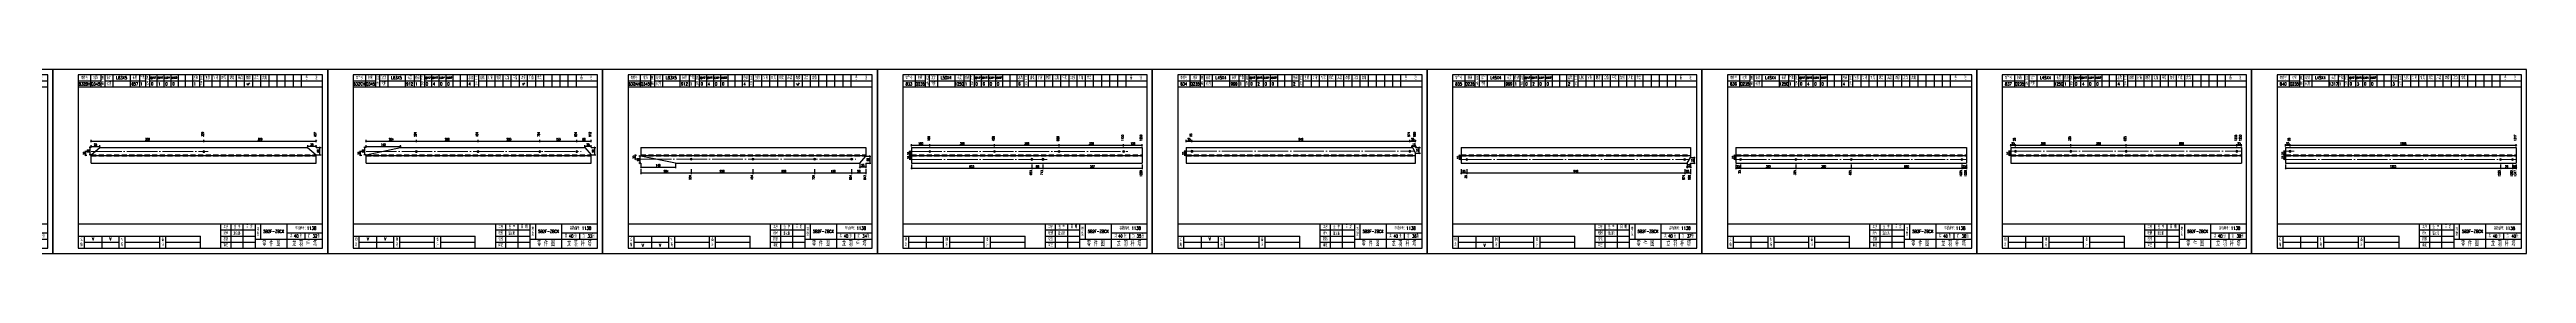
# Model space of a CAD drawing. Header units: millimetres. Extents: x 0 to 30240, y -10896 to -1348.
# Drawn here: x 8367 to 10800, y -6040 to -5860 of the extents above; entities that cross this region are included whole.
import ezdxf
from ezdxf.enums import TextEntityAlignment as Align

# ---------------------------------------------------------------- set-up
doc = ezdxf.new("R2010")
doc.units = ezdxf.units.MM
doc.header["$LTSCALE"] = 20
doc.header["$PDMODE"] = 1
doc.linetypes.add('DASHDOT2X', pattern=[1.75, 1.5, -0.125, 0, -0.125])
doc.linetypes.add('HIDDEN', pattern=[0.375, 0.25, -0.125])
for name, color, linetype, lineweight in [('1', 7, 'Continuous', 25), ('11', 3, 'Continuous', 13), ('2', 1, 'HIDDEN', 13), ('5', 1, 'Continuous', 13), ('7', 2, 'DASHDOT2X', 13)]:
    doc.layers.add(name, color=color, linetype=linetype, lineweight=lineweight)
doc.styles.get("Standard").update_dxf_attribs({"font": 'simplex', "width": 0.7, "bigfont": 'gbhzfs.shx'})
doc.styles.add('SYMBOL_TXT', font='txt.shx', dxfattribs={"width": 0.6})
doc.styles.add('TITLE_TXT', font='simplex.shx', dxfattribs={"width": 0.75, "height": 2.5, "bigfont": 'gbhzfs.shx'})
doc.dimstyles.get("Standard").update_dxf_attribs({"dimtxt": 2.1, "dimasz": 1, "dimexe": 1.05, "dimexo": 0, "dimgap": 0.63, "dimtad": 1, "dimzin": 0, "dimdsep": 46, "dimtxsty": 'standard', "dimblk": 'OBLIQUE', "dimblk1": 'OBLIQUE', "dimblk2": 'OBLIQUE', "dimcen": 0.09, "dimadec": 0, "dimazin": 0, "dimtfac": 1, "dimtdec": 1, "dimtix": 1, "dimtmove": 0, "dimatfit": 3, "dimfxl": 0, "dimtolj": 1, "dimtzin": 0, "dimarcsym": 0})
pattern_1 = [(0, (-3, 0), (0, 0.0125), [])]

# ---------------------------------------------------------------- blocks, each defined once
blk = doc.blocks.new('M12_HOLE')
h = blk.add_hatch()
h.set_pattern_fill('LINE', scale=0.1, style=0)
h.set_pattern_definition(pattern_1)
h.paths.add_polyline_path([(-5, 0, 1), (-1, 0, 1)])
at = {"color": 7}
blk.add_circle((-3, 0), 2, dxfattribs=at)
at = {"color": 7, "attachment_point": 1, "style": 'SYMBOL_TXT'}
for s, insert, char_height, width in [('13\\f??|b0|i0|c0|p54;.', (-0.1, 2.1), 3.5, 5.707), ('5', (3.7, 2.3), 1.8, 2.931)]:
    blk.add_mtext(s, dxfattribs=dict(at, insert=insert, char_height=char_height, width=width))
blk = doc.blocks.new('M16_HOLE')
h = blk.add_hatch()
h.set_pattern_fill('LINE', scale=0.1, style=0)
h.set_pattern_definition(pattern_1)
h.paths.add_polyline_path([(-1.6, 1.4, 0.668179), (-5, 0, 0.198912), (-4.4, -1.4)])
at = {"color": 7}
blk.add_circle((-3, 0), 2, dxfattribs=at)
at = {"color": 7, "attachment_point": 1, "style": 'SYMBOL_TXT'}
for s, insert, char_height, width in [('17.', (-0.4, 2.1), 3.5, 6.316), ('5', (3.6, 2.3), 1.8, 1.822)]:
    blk.add_mtext(s, dxfattribs=dict(at, insert=insert, char_height=char_height, width=width))
blk = doc.blocks.new('M20_HOLE')
at = {"color": 7}
blk.add_circle((-3, 0), 2, dxfattribs=at)
at = {"color": 7, "attachment_point": 1, "style": 'SYMBOL_TXT'}
for s, insert, char_height, width in [('21.', (-0.7, 2), 3.5, 6.074), ('5', (3.3, 2), 1.8, 1.458)]:
    blk.add_mtext(s, dxfattribs=dict(at, insert=insert, char_height=char_height, width=width))
blk = doc.blocks.new('M24_HOLE')
at = {"color": 7}
for radius in [2, 1.5]:
    blk.add_circle((-3, 0), radius, dxfattribs=at)
at = {"color": 7, "attachment_point": 1, "style": 'SYMBOL_TXT'}
for s, insert, char_height, width in [('25.', (-0.7, 2.1), 3.5, 2.429), ('5', (3.9, 2.3), 1.8, 1.944)]:
    blk.add_mtext(s, dxfattribs=dict(at, insert=insert, char_height=char_height, width=width))
blk = doc.blocks.new('JgCard')
for p, q in [((270, 180), (0, 180)), ((0, 180), (0, 0)), ((265, 175), (25, 175)), ((25, 175), (25, 5)), ((37, 175), (37, 163)), ((47, 175), (47, 163)), ((51, 175), (51, 163)), ((59, 175), (59, 163)), ((76, 175), (76, 163)), ((85, 175), (85, 163)), ((91, 175), (91, 163)), ((95, 175), (95, 163)), ((102, 175), (102, 163)), ((109, 175), (109, 163)), ((116, 175), (116, 163)), ((123, 175), (123, 163)), ((130, 175), (130, 163)), ((137, 175), (137, 163)), ((144, 175), (144, 163)), ((148, 175), (148, 163)), ((156, 175), (156, 163)), ((164, 175), (164, 163)), ((172, 175), (172, 163)), ((180, 175), (180, 163)), ((188, 175), (188, 163)), ((196, 175), (196, 163)), ((204, 175), (204, 163)), ((212, 175), (212, 163)), ((220, 175), (220, 163)), ((228, 175), (228, 163)), ((236, 175), (236, 163)), ((244, 175), (244, 163)), ((265, 5), (265, 175)), ((270, 0), (270, 180)), ((25, 169), (47, 169)), ((25, 163), (265, 163)), ((51, 169), (91, 169)), ((95, 169), (144, 169)), ((148, 169), (265, 169)), ((25, 29), (265, 29)), ((165, 5), (165, 29)), ((175, 5), (175, 29)), ((187, 5), (187, 29)), ((199, 5), (199, 29)), ((204, 29), (204, 14)), ((230, 5), (230, 29)), ((0, 0), (270, 0)), ((25, 17), (145, 17)), ((25, 5), (265, 5)), ((31, 5), (31, 17)), ((31, 11), (65, 11)), ((48, 17), (48, 5)), ((65, 5), (65, 17)), ((71, 5), (71, 17)), ((71, 11), (105, 11)), ((105, 5), (105, 17)), ((111, 5), (111, 17)), ((111, 11), (145, 11)), ((145, 5), (145, 17)), ((165, 23), (199, 23)), ((165, 17), (199, 17)), ((165, 11), (199, 11)), ((199, 14), (265, 14)), ((230, 20), (265, 20)), ((247.5, 20), (247.5, 14))]:
    blk.add_line(p, q)
blk.add_lwpolyline([(96, 172, -1), (98, 172, -1)], format="xyb", close=True)
blk.add_point((145, 96))
at = {"xscale": 0.5, "yscale": 0.5, "zscale": 0.5}
for name, p in [('M12_HOLE', (98.5, 172)), ('M16_HOLE', (105.5, 172)), ('M20_HOLE', (112.5, 172)), ('M24_HOLE', (119.5, 172))]:
    blk.add_blockref(name, p, dxfattribs=at)
at = {"style": 'TITLE_TXT', "width": 0.75}
for s, height, p in [('存档编号：1138', 3.08, (238, 23.1)), ('潘义鹏', 3, (177.4, 17.9)), ('龙 羽 杆 塔', 5, (235.2, 7))]:
    blk.add_text(s, height=height, dxfattribs=at).set_placement(p)
at = {"attachment_point": 5, "style": 'TITLE_TXT'}
for s, insert, char_height, width in [('零件号', (31, 172), 3, 15), ('材质', (42, 172), 3, 8), ('规格', (49, 169), 3, 4), ('设计', (55, 172), 3, 8), ('长度', (80.5, 172), 3, 8), ('件数', (88, 172), 3, 6), ('孔数', (93, 169), 3, 4), ('总数', (140.5, 172), 3, 7), ('工\\P艺', (146, 169), 3, 4), ('刨根', (152, 172), 3, 8), ('铲背', (160, 172), 3, 8), ('制弯', (168, 172), 3, 8), ('切角', (176, 172), 3, 8), ('压扁', (184, 172), 3, 8), ('焊接', (192, 172), 3, 8), ('开角', (200, 172), 3, 8), ('合角', (208, 172), 3, 8), ('备    注', (254, 172), 3, 22), ('代用', (55, 166), 3, 8), ('工序', (170, 26), 3, 10), ('签 字', (181, 26), 3, 12), ('日 期', (193, 26), 3, 12), ('塔\\P型', (201.5, 21.5), 3, 5), ('切\\P角', (28, 11), 3, 6), ('制\\P弯', (68, 11), 3, 6), ('备\\P注', (108, 11), 3, 6), ('绘制', (170, 20), 3, 10), ('校核', (170, 14), 3, 10), ('审定', (170, 8), 3, 10), ('零 件 图', (214.5, 9.5), 5, 31), ('共    张', (238.8, 17), 3, 17.5), ('第    张', (256.2, 17), 3, 17.5)]:
    blk.add_mtext(s, dxfattribs=dict(at, insert=insert, char_height=char_height, width=width))
blk = doc.blocks.new('M16')
for p, q in [((-0.7, -0.7), (0.7, 0.7)), ((-0.4, 0), (0.4, 0)), ((0, 0.4), (0, -0.4))]:
    blk.add_line(p, q)
blk.add_circle((0, 0), 1)
for radius in [0.8, 0.6, 0.4, 0.2]:
    blk.add_arc((0, 0), radius, 225, 45)
blk = doc.blocks.new('_Oblique')
at = {"color": 0, "linetype": 'ByBlock', "lineweight": -2}
blk.add_line((-0.5, -0.5), (0.5, 0.5), dxfattribs=at)
blk = doc.blocks.new('*D3667')
at = {"layer": '11', "color": 0, "lineweight": -2}
for p, q in [((8620.3, -5936.1), (8620.3, -5934)), ((8628.7, -5935.1), (8620.3, -5935.1)), ((8628.7, -5936.1), (8628.7, -5934))]:
    blk.add_line(p, q, dxfattribs=at)
at = {"layer": 'Defpoints', "color": 0}
for p in [(8620.3, -5935.1), (8620.3, -5936.1), (8628.7, -5936.1)]:
    blk.add_point(p, dxfattribs=at)
at = {"layer": '11', "color": 0, "lineweight": -2, "rotation": 180}
blk.add_blockref('_Oblique', (8620.3, -5935.1), dxfattribs=at)
at = {"layer": '11', "color": 0, "lineweight": -2}
blk.add_blockref('_Oblique', (8628.7, -5935.1), dxfattribs=at)
at = {"layer": '11', "color": 0, "insert": (8624.5, -5933.4), "char_height": 2.1, "attachment_point": 5}
blk.add_mtext('\\A1;25', dxfattribs=at)
blk = doc.blocks.new('*D3677')
at = {"layer": '11', "color": 0, "lineweight": -2}
for p, q in [((8892.6, -5936.1), (8892.6, -5934)), ((8898.7, -5935.1), (8892.6, -5935.1)), ((8898.7, -5936.1), (8898.7, -5934))]:
    blk.add_line(p, q, dxfattribs=at)
at = {"layer": 'Defpoints', "color": 0}
for p in [(8892.6, -5935.1), (8892.6, -5936.1), (8898.7, -5936.1)]:
    blk.add_point(p, dxfattribs=at)
at = {"layer": '11', "color": 0, "lineweight": -2, "rotation": 180}
blk.add_blockref('_Oblique', (8892.6, -5935.1), dxfattribs=at)
at = {"layer": '11', "color": 0, "lineweight": -2}
blk.add_blockref('_Oblique', (8898.7, -5935.1), dxfattribs=at)
at = {"layer": '11', "color": 0, "insert": (8895.7, -5933.4), "char_height": 2.1, "attachment_point": 5}
blk.add_mtext('\\A1;25', dxfattribs=at)
blk = doc.blocks.new('*D3684')
at = {"layer": '11', "color": 0, "lineweight": -2}
for p, q in [((8947.6, -5944.5), (8945.5, -5944.5)), ((8947.6, -5951.6), (8945.5, -5951.6)), ((8946.5, -5944.5), (8946.5, -5951.6))]:
    blk.add_line(p, q, dxfattribs=at)
at = {"layer": 'Defpoints', "color": 0}
for p in [(8946.5, -5951.6), (8947.6, -5944.5), (8947.6, -5951.6)]:
    blk.add_point(p, dxfattribs=at)
at = {"layer": '11', "color": 0, "lineweight": -2}
for p, rotation in [((8946.5, -5944.5), 90), ((8946.5, -5951.6), 270)]:
    blk.add_blockref('_Oblique', p, dxfattribs=dict(at, rotation=rotation))
at = {"layer": '11', "color": 0, "insert": (8944.9, -5948.1), "char_height": 2.1, "attachment_point": 5, "rotation": 90}
blk.add_mtext('\\A1;58', dxfattribs=at)
blk = doc.blocks.new('*D3686')
at = {"layer": '11', "color": 0, "lineweight": -2}
for p, q in [((9168.7, -5944.5), (9173.4, -5944.5)), ((9168.7, -5951.6), (9173.4, -5951.6)), ((9172.4, -5944.5), (9172.4, -5951.6))]:
    blk.add_line(p, q, dxfattribs=at)
at = {"layer": 'Defpoints', "color": 0}
for p in [(9168.7, -5944.5), (9168.7, -5951.6), (9172.4, -5951.6)]:
    blk.add_point(p, dxfattribs=at)
at = {"layer": '11', "color": 0, "lineweight": -2}
for p, rotation in [((9172.4, -5944.5), 90), ((9172.4, -5951.6), 270)]:
    blk.add_blockref('_Oblique', p, dxfattribs=dict(at, rotation=rotation))
at = {"layer": '11', "color": 0, "insert": (9170.7, -5948.1), "char_height": 2.1, "attachment_point": 5, "rotation": 90}
blk.add_mtext('\\A1;58', dxfattribs=at)
blk = doc.blocks.new('*D3687')
at = {"layer": '11', "color": 0, "lineweight": -2}
for p, q in [((9162.6, -5951.6), (9162.6, -5956.4)), ((9168.7, -5955.3), (9162.6, -5955.3)), ((9168.7, -5951.6), (9168.7, -5956.4))]:
    blk.add_line(p, q, dxfattribs=at)
at = {"layer": 'Defpoints', "color": 0}
for p in [(9162.6, -5951.6), (9162.6, -5955.3), (9168.7, -5951.6)]:
    blk.add_point(p, dxfattribs=at)
at = {"layer": '11', "color": 0, "lineweight": -2, "rotation": 180}
blk.add_blockref('_Oblique', (9162.6, -5955.3), dxfattribs=at)
at = {"layer": '11', "color": 0, "lineweight": -2}
blk.add_blockref('_Oblique', (9168.7, -5955.3), dxfattribs=at)
at = {"layer": '11', "color": 0, "insert": (9165.7, -5953.6), "char_height": 2.1, "attachment_point": 5}
blk.add_mtext('\\A1;25', dxfattribs=at)
blk = doc.blocks.new('*D3703')
at = {"layer": '11', "color": 0, "lineweight": -2}
for p, q in [((9705.5, -5935.1), (9704.5, -5935.1)), ((9705.5, -5936.1), (9705.5, -5934)), ((9708.7, -5935.1), (9705.5, -5935.1)), ((9708.7, -5936.1), (9708.7, -5934)), ((9708.7, -5935.1), (9709.7, -5935.1))]:
    blk.add_line(p, q, dxfattribs=at)
at = {"layer": 'Defpoints', "color": 0}
for p in [(9705.5, -5935.1), (9705.5, -5936.1), (9708.7, -5936.1)]:
    blk.add_point(p, dxfattribs=at)
at = {"layer": '11', "color": 0, "lineweight": -2}
blk.add_blockref('_Oblique', (9705.5, -5935.1), dxfattribs=at)
at = {"layer": '11', "color": 0, "lineweight": -2, "rotation": 180}
blk.add_blockref('_Oblique', (9708.7, -5935.1), dxfattribs=at)
at = {"layer": '11', "color": 0, "insert": (9707.1, -5933.4), "char_height": 2.1, "attachment_point": 5}
blk.add_mtext('\\A1;12', dxfattribs=at)
blk = doc.blocks.new('*D3708')
at = {"layer": '11', "color": 0, "lineweight": -2}
for p, q in [((9978.7, -5945.9), (9983.4, -5945.9)), ((9978.7, -5951.6), (9983.4, -5951.6)), ((9982.4, -5945.9), (9982.4, -5951.6))]:
    blk.add_line(p, q, dxfattribs=at)
at = {"layer": 'Defpoints', "color": 0}
for p in [(9978.7, -5945.9), (9978.7, -5951.6), (9982.4, -5951.6)]:
    blk.add_point(p, dxfattribs=at)
at = {"layer": '11', "color": 0, "lineweight": -2}
for p, rotation in [((9982.4, -5945.9), 90), ((9982.4, -5951.6), 270)]:
    blk.add_blockref('_Oblique', p, dxfattribs=dict(at, rotation=rotation))
at = {"layer": '11', "color": 0, "insert": (9980.7, -5948.8), "char_height": 2.1, "attachment_point": 5, "rotation": 90}
blk.add_mtext('\\A1;33', dxfattribs=at)
blk = doc.blocks.new('*D3709')
at = {"layer": '11', "color": 0, "lineweight": -2}
for p, q in [((9975.5, -5955.3), (9974.5, -5955.3)), ((9975.5, -5951.6), (9975.5, -5956.4)), ((9978.7, -5955.3), (9975.5, -5955.3)), ((9978.7, -5951.6), (9978.7, -5956.4)), ((9978.7, -5955.3), (9979.7, -5955.3))]:
    blk.add_line(p, q, dxfattribs=at)
at = {"layer": 'Defpoints', "color": 0}
for p in [(9975.5, -5951.6), (9975.5, -5955.3), (9978.7, -5951.6)]:
    blk.add_point(p, dxfattribs=at)
at = {"layer": '11', "color": 0, "lineweight": -2}
blk.add_blockref('_Oblique', (9975.5, -5955.3), dxfattribs=at)
at = {"layer": '11', "color": 0, "lineweight": -2, "rotation": 180}
blk.add_blockref('_Oblique', (9978.7, -5955.3), dxfattribs=at)
at = {"layer": '11', "color": 0, "insert": (9977.1, -5953.6), "char_height": 2.1, "attachment_point": 5}
blk.add_mtext('\\A1;12', dxfattribs=at)

msp = doc.modelspace()

# ---------------------------------------------------------------- linework, layer by layer
for p, q in [((10800, -5859.874), (10530, -5859.874)), ((10530, -5859.874), (10530, -6039.874)), ((10800, -6039.874), (10800, -5859.874)), ((10795, -5864.874), (10555, -5864.874)), ((10555, -5864.874), (10555, -6034.874)), ((10555, -5870.874), (10577, -5870.874)), ((10555, -5876.874), (10795, -5876.874)), ((10567, -5864.874), (10567, -5876.874)), ((10577, -5864.874), (10577, -5876.874)), ((10581, -5864.874), (10581, -5876.874)), ((10581, -5870.874), (10621, -5870.874)), ((10589, -5864.874), (10589, -5876.874)), ((10606, -5864.874), (10606, -5876.874)), ((10615, -5864.874), (10615, -5876.874)), ((10621, -5864.874), (10621, -5876.874)), ((10625, -5864.874), (10625, -5876.874)), ((10625, -5870.874), (10674, -5870.874)), ((10632, -5864.874), (10632, -5876.874)), ((10639, -5864.874), (10639, -5876.874)), ((10646, -5864.874), (10646, -5876.874)), ((10653, -5864.874), (10653, -5876.874)), ((10660, -5864.874), (10660, -5876.874)), ((10667, -5864.874), (10667, -5876.874)), ((10674, -5864.874), (10674, -5876.874)), ((10678, -5864.874), (10678, -5876.874)), ((10678, -5870.874), (10795, -5870.874)), ((10686, -5864.874), (10686, -5876.874)), ((10694, -5864.874), (10694, -5876.874)), ((10702, -5864.874), (10702, -5876.874)), ((10710, -5864.874), (10710, -5876.874)), ((10718, -5864.874), (10718, -5876.874)), ((10726, -5864.874), (10726, -5876.874)), ((10734, -5864.874), (10734, -5876.874)), ((10742, -5864.874), (10742, -5876.874)), ((10750, -5864.874), (10750, -5876.874)), ((10758, -5864.874), (10758, -5876.874)), ((10766, -5864.874), (10766, -5876.874)), ((10774, -5864.874), (10774, -5876.874)), ((10795, -6034.874), (10795, -5864.874)), ((10555, -6010.874), (10795, -6010.874)), ((10555, -6022.874), (10675, -6022.874)), ((10561, -6034.874), (10561, -6022.874)), ((10561, -6028.874), (10595, -6028.874)), ((10578, -6022.874), (10578, -6034.874)), ((10595, -6034.874), (10595, -6022.874)), ((10601, -6034.874), (10601, -6022.874)), ((10601, -6028.874), (10635, -6028.874)), ((10635, -6034.874), (10635, -6022.874)), ((10641, -6034.874), (10641, -6022.874)), ((10641, -6028.874), (10675, -6028.874)), ((10675, -6034.874), (10675, -6022.874)), ((10695, -6034.874), (10695, -6010.874)), ((10695, -6016.874), (10729, -6016.874)), ((10695, -6022.874), (10729, -6022.874)), ((10695, -6028.874), (10729, -6028.874)), ((10705, -6034.874), (10705, -6010.874)), ((10717, -6034.874), (10717, -6010.874)), ((10729, -6034.874), (10729, -6010.874)), ((10729, -6025.874), (10795, -6025.874)), ((10734, -6010.874), (10734, -6025.874)), ((10760, -6034.874), (10760, -6010.874)), ((10760, -6019.874), (10795, -6019.874)), ((10777.5, -6019.874), (10777.5, -6025.874)), ((10530, -6039.874), (10800, -6039.874)), ((10555, -6034.874), (10795, -6034.874))]:
    msp.add_line(p, q)
msp.add_lwpolyline([(10626.033, -5867.889, -1), (10628.033, -5867.889, -1)], format="xyb", close=True)
msp.add_point((10675, -5943.874))
at = {"layer": '1'}
for p, q in [((8560.36, -5873.414), (8561.623, -5875.027)), ((8561.623, -5875.027), (8563.443, -5872.739)), ((8831.236, -5873.207), (8831.879, -5875.054)), ((8831.879, -5875.054), (8833.647, -5872.725)), ((9100.335, -5873.392), (9101.718, -5875.399)), ((9101.718, -5875.399), (9103.592, -5872.858)), ((8407.6, -5943.258), (8416.013, -5936.104)), ((8416.013, -5936.104), (8620.287, -5936.104)), ((8620.287, -5936.104), (8628.7, -5943.258)), ((8677.6, -5943.258), (8711.541, -5936.104)), ((8711.541, -5936.104), (8892.639, -5936.104)), ((8892.639, -5936.104), (8898.7, -5943.258)), ((8947.6, -5936.104), (8947.6, -5943.874)), ((8947.6, -5936.104), (9168.7, -5936.104)), ((9168.7, -5936.104), (9168.7, -5943.874)), ((9213.4, -5936.104), (9440, -5936.104)), ((9213.4, -5936.104), (9213.4, -5951.644)), ((9440, -5936.104), (9440, -5951.644)), ((9483.4, -5936.104), (9483.4, -5951.644)), ((9483.4, -5936.104), (9705.542, -5936.104)), ((9705.542, -5936.104), (9708.7, -5941.802)), ((9753.4, -5936.104), (9753.4, -5951.644)), ((9753.4, -5936.104), (9978.7, -5936.104)), ((9978.7, -5936.104), (9978.7, -5943.874)), ((10023.4, -5936.104), (10023.4, -5951.644)), ((10023.4, -5936.104), (10250, -5936.104)), ((10250, -5936.104), (10250, -5951.644)), ((10293.4, -5936.104), (10293.4, -5951.644)), ((10293.4, -5936.104), (10520, -5936.104)), ((10520, -5936.104), (10520, -5951.644)), ((10563.4, -5936.104), (10563.4, -5951.644)), ((10563.4, -5936.104), (10790, -5936.104)), ((10790, -5936.104), (10790, -5951.644)), ((8407.6, -5943.874), (8407.6, -5943.258)), ((8407.6, -5951.644), (8407.6, -5943.874)), ((8407.6, -5943.874), (8628.7, -5943.874)), ((8407.6, -5951.644), (8628.7, -5951.644)), ((8628.7, -5943.874), (8628.7, -5943.258)), ((8628.7, -5951.644), (8628.7, -5943.874)), ((8677.6, -5943.874), (8677.6, -5943.258)), ((8677.6, -5951.644), (8677.6, -5943.874)), ((8677.6, -5943.874), (8898.7, -5943.874)), ((8677.6, -5951.644), (8898.7, -5951.644)), ((8898.7, -5943.874), (8898.7, -5943.258)), ((8898.7, -5951.644), (8898.7, -5943.874)), ((8947.6, -5944.491), (8947.6, -5943.874)), ((8947.6, -5943.874), (9168.7, -5943.874)), ((8981.541, -5951.644), (8947.6, -5944.491)), ((8981.541, -5951.644), (9162.639, -5951.644)), ((9162.639, -5951.644), (9168.7, -5944.491)), ((9168.7, -5943.874), (9168.7, -5944.491)), ((9213.4, -5943.874), (9440, -5943.874)), ((9213.4, -5951.644), (9440, -5951.644)), ((9483.4, -5943.874), (9708.7, -5943.874)), ((9483.4, -5951.644), (9708.7, -5951.644)), ((9708.7, -5943.874), (9708.7, -5941.802)), ((9708.7, -5951.644), (9708.7, -5943.874)), ((9753.4, -5943.874), (9978.7, -5943.874)), ((9753.4, -5951.644), (9975.542, -5951.644)), ((9975.542, -5951.644), (9978.7, -5945.946)), ((9978.7, -5943.874), (9978.7, -5945.946)), ((10023.4, -5943.874), (10250, -5943.874)), ((10023.4, -5951.644), (10250, -5951.644)), ((10293.4, -5943.874), (10520, -5943.874)), ((10293.4, -5951.644), (10520, -5951.644)), ((10563.4, -5943.874), (10790, -5943.874)), ((10563.4, -5951.644), (10790, -5951.644))]:
    msp.add_line(p, q, dxfattribs=at)
at = {"layer": '2'}
for p, q in [((8407.6, -5943.258), (8628.7, -5943.258)), ((8407.6, -5944.491), (8628.7, -5944.491)), ((8677.6, -5943.258), (8898.7, -5943.258)), ((8677.6, -5944.491), (8898.7, -5944.491)), ((8947.6, -5943.258), (9168.7, -5943.258)), ((8947.6, -5944.491), (9168.7, -5944.491)), ((9213.4, -5943.253), (9440, -5943.253)), ((9213.4, -5944.496), (9440, -5944.496)), ((9483.4, -5943.184), (9708.7, -5943.184)), ((9483.4, -5944.565), (9708.7, -5944.565)), ((9753.4, -5943.184), (9978.7, -5943.184)), ((9753.4, -5944.565), (9978.7, -5944.565)), ((10023.4, -5943.184), (10250, -5943.184)), ((10023.4, -5944.565), (10250, -5944.565)), ((10293.4, -5943.184), (10520, -5943.184)), ((10293.4, -5944.565), (10520, -5944.565)), ((10563.4, -5943.184), (10790, -5943.184)), ((10563.4, -5944.565), (10790, -5944.565))]:
    msp.add_line(p, q, dxfattribs=at)
at = {"layer": '7'}
for p, q in [((8407.6, -5940.174), (8522.509, -5940.174)), ((8677.6, -5940.174), (8888.839, -5940.174)), ((8947.6, -5947.574), (9158.839, -5947.574)), ((9213.4, -5939.989), (9426.072, -5939.989)), ((9213.4, -5947.759), (9346.853, -5947.759)), ((9483.4, -5939.903), (9707.278, -5939.903)), ((9753.4, -5947.846), (9977.278, -5947.846)), ((10023.4, -5947.846), (10249.62, -5947.846)), ((10293.4, -5939.903), (10519.62, -5939.903)), ((10563.4, -5939.903), (10571.913, -5939.903)), ((10563.4, -5947.846), (10790.519, -5947.846))]:
    msp.add_line(p, q, dxfattribs=at)

# ---------------------------------------------------------------- block references
at = {"xscale": 0.5, "yscale": 0.5, "zscale": 0.5}
for name, p in [('M12_HOLE', (10628.533, -5867.889)), ('M16_HOLE', (10635.5, -5867.874)), ('M20_HOLE', (10642.5, -5867.874)), ('M24_HOLE', (10649.5, -5867.874))]:
    msp.add_blockref(name, p, dxfattribs=at)
at = {"layer": '1'}
for p in [(8100, -6039.874), (8370, -6039.874), (8640, -6039.874), (8910, -6039.874), (9180, -6039.874), (9450, -6039.874), (9720, -6039.874), (9990, -6039.874), (10260, -6039.874)]:
    msp.add_blockref('JgCard', p, dxfattribs=at)
at = {"layer": '5'}
for p in [(8518.309, -5940.174), (8727.057, -5940.174), (8787.665, -5940.174), (8848.274, -5940.174), (8884.639, -5940.174), (8997.057, -5947.574), (9057.665, -5947.574), (9118.274, -5947.574), (9154.639, -5947.574), (9231.528, -5939.989), (9294.976, -5939.989), (9331.776, -5947.759), (9342.653, -5947.759), (9358.424, -5939.989), (9421.872, -5939.989), (9489.039, -5939.903), (9703.078, -5939.903), (9759.039, -5947.846), (9973.078, -5947.846), (10027.931, -5947.846), (10082.303, -5947.846), (10136.675, -5947.846), (10245.42, -5947.846), (10297.931, -5939.903), (10352.303, -5939.903), (10406.675, -5939.903), (10515.42, -5939.903), (10567.713, -5939.903), (10774.414, -5947.846), (10786.319, -5947.846)]:
    msp.add_blockref('M16', p, dxfattribs=at)

# ---------------------------------------------------------------- texts
at = {"style": 'TITLE_TXT', "width": 0.75}
for s, height, p in [('40', 3, (8606.855, -6024.396)), ('32', 3, (8625.224, -6024.396)), ('40', 3, (8876.855, -6024.396)), ('33', 3, (8895.224, -6024.396)), ('40', 3, (9146.855, -6024.396)), ('34', 3, (9165.224, -6024.396)), ('40', 3, (9416.404, -6024.349)), ('35', 3, (9434.773, -6024.349)), ('40', 3, (9686.855, -6024.396)), ('36', 3, (9705.224, -6024.396)), ('40', 3, (9956.855, -6024.396)), ('37', 3, (9975.224, -6024.396)), ('40', 3, (10226.855, -6024.396)), ('38', 3, (10245.224, -6024.396)), ('40', 3, (10496.855, -6024.396)), ('39', 3, (10515.224, -6024.396)), ('潘义鹏', 3, (10707.446, -6021.962)), ('龙 羽 杆 塔', 5, (10765.166, -6032.902)), ('40', 3, (10766.855, -6024.396)), ('存档编号：1138', 3.0759, (10768.021, -6016.802)), ('40', 3, (10785.224, -6024.396))]:
    msp.add_text(s, height=height, dxfattribs=at).set_placement(p)
at = {"attachment_point": 5, "style": 'TITLE_TXT'}
for s, insert, char_height, width in [('零件号', (10561, -5867.874), 3, 15), ('材质', (10572, -5867.874), 3, 8), ('规格', (10579, -5870.874), 3, 4), ('代用', (10585, -5873.874), 3, 8), ('设计', (10585, -5867.874), 3, 8), ('长度', (10610.5, -5867.874), 3, 8), ('件数', (10618, -5867.874), 3, 6), ('孔数', (10623, -5870.874), 3, 4), ('总数', (10670.5, -5867.874), 3, 7), ('工\\P艺', (10676, -5870.874), 3, 4), ('刨根', (10682, -5867.874), 3, 8), ('铲背', (10690, -5867.874), 3, 8), ('制弯', (10698, -5867.874), 3, 8), ('切角', (10706, -5867.874), 3, 8), ('压扁', (10714, -5867.874), 3, 8), ('焊接', (10722, -5867.874), 3, 8), ('开角', (10730, -5867.874), 3, 8), ('合角', (10738, -5867.874), 3, 8), ('备    注', (10784, -5867.874), 3, 22), ('切\\P角', (10558, -6028.874), 3, 6), ('制\\P弯', (10598, -6028.874), 3, 6), ('备\\P注', (10638, -6028.874), 3, 6), ('校核', (10700, -6025.874), 3, 10), ('绘制', (10700, -6019.874), 3, 10), ('工序', (10700, -6013.874), 3, 10), ('审定', (10700, -6031.874), 3, 10), ('签 字', (10711, -6013.874), 3, 12), ('日 期', (10723, -6013.874), 3, 12), ('塔\\P型', (10731.5, -6018.374), 3, 5), ('零 件 图', (10744.5, -6030.374), 5, 31), ('共    张', (10768.75, -6022.874), 3, 17.5), ('第    张', (10786.25, -6022.874), 3, 17.5)]:
    msp.add_mtext(s, dxfattribs=dict(at, insert=insert, char_height=char_height, width=width))
at = {"layer": '1', "width": 0.7}
for s, p in [('832BH', (8401, -5873.874)), ('Q345', (8412, -5873.874)), ('L63X5', (8437.5, -5867.874)), ('657', (8450.5, -5873.874)), ('1', (8457, -5873.874)), ('0', (8467.5, -5873.874)), ('1', (8474.5, -5873.874)), ('0', (8481.5, -5873.874)), ('0', (8488.5, -5873.874)), ('1', (8509.5, -5873.874)), ('832CH', (8671, -5873.874)), ('Q345', (8682, -5873.874)), ('L63X5', (8707.5, -5867.874)), ('912', (8720.5, -5873.874)), ('1', (8727, -5873.874)), ('0', (8737.5, -5873.874)), ('4', (8744.5, -5873.874)), ('0', (8751.5, -5873.874)), ('0', (8758.5, -5873.874)), ('4', (8779.5, -5873.874)), ('832AH', (8941, -5873.874)), ('Q345', (8952, -5873.874)), ('L63X5', (8977.5, -5867.874)), ('912', (8990.5, -5873.874)), ('1', (8997, -5873.874)), ('0', (9007.5, -5873.874)), ('4', (9014.5, -5873.874)), ('0', (9021.5, -5873.874)), ('0', (9028.5, -5873.874)), ('4', (9049.5, -5873.874)), ('833', (9211, -5873.874)), ('Q235', (9222, -5873.874)), ('L50X4', (9247.5, -5867.874)), ('1250', (9260.5, -5873.874)), ('1', (9267, -5873.874)), ('0', (9277.5, -5873.874)), ('6', (9284.5, -5873.874)), ('0', (9291.5, -5873.874)), ('0', (9298.5, -5873.874)), ('6', (9319.5, -5873.874)), ('834', (9481, -5873.874)), ('Q235', (9492, -5873.874)), ('L45X4', (9517.5, -5867.874)), ('999', (9530.5, -5873.874)), ('1', (9537, -5873.874)), ('0', (9547.5, -5873.874)), ('2', (9554.5, -5873.874)), ('0', (9561.5, -5873.874)), ('0', (9568.5, -5873.874)), ('2', (9589.5, -5873.874)), ('835', (9751, -5873.874)), ('Q235', (9762, -5873.874)), ('L45X4', (9787.5, -5867.874)), ('999', (9800.5, -5873.874)), ('1', (9807, -5873.874)), ('0', (9817.5, -5873.874)), ('2', (9824.5, -5873.874)), ('0', (9831.5, -5873.874)), ('0', (9838.5, -5873.874)), ('2', (9859.5, -5873.874)), ('836', (10021, -5873.874)), ('Q235', (10032, -5873.874)), ('L45X4', (10057.5, -5867.874)), ('1250', (10070.5, -5873.874)), ('1', (10077, -5873.874)), ('0', (10087.5, -5873.874)), ('4', (10094.5, -5873.874)), ('0', (10101.5, -5873.874)), ('0', (10108.5, -5873.874)), ('4', (10129.5, -5873.874)), ('837', (10291, -5873.874)), ('Q235', (10302, -5873.874)), ('L45X4', (10327.5, -5867.874)), ('1250', (10340.5, -5873.874)), ('1', (10347, -5873.874)), ('0', (10357.5, -5873.874)), ('4', (10364.5, -5873.874)), ('0', (10371.5, -5873.874)), ('0', (10378.5, -5873.874)), ('4', (10399.5, -5873.874)), ('840', (10561, -5873.874)), ('Q235', (10572, -5873.874)), ('L45X4', (10597.5, -5867.874)), ('1317', (10610.5, -5873.874)), ('1', (10617, -5873.874)), ('0', (10627.5, -5873.874)), ('3', (10634.5, -5873.874)), ('0', (10641.5, -5873.874)), ('0', (10648.5, -5873.874)), ('3', (10669.5, -5873.874)), ('V', (8409.5, -6025.874)), ('V', (8426.5, -6025.874)), ('V', (8679.5, -6025.874)), ('V', (8696.5, -6025.874)), ('V', (8949.5, -6031.874)), ('V', (8966.5, -6031.874)), ('V', (9506.5, -6025.874)), ('V', (9776.5, -6031.874))]:
    msp.add_text(s, height=3, dxfattribs=at).set_placement(p, align=Align.MIDDLE_CENTER)
for s, p in [('329', (8518.151, -5925.604)), ('657', (8628.7, -5925.604)), ('204', (8727.057, -5925.604)), ('454', (8787.665, -5925.604)), ('704', (8848.274, -5925.604)), ('854', (8884.639, -5925.604)), ('912', (8898.7, -5925.604)), ('100', (9231.528, -5929.804)), ('450', (9294.976, -5929.804)), ('800', (9358.424, -5929.804)), ('1150', (9421.872, -5929.804)), ('1250', (9440, -5929.804)), ('25', (9489.042, -5925.604)), ('974', (9703.068, -5925.604)), ('999', (9708.7, -5925.604)), ('25', (10297.931, -5929.804)), ('325', (10352.299, -5929.804)), ('625', (10406.698, -5929.804)), ('1225', (10515.469, -5929.804)), ('1250', (10520, -5929.804)), ('25', (10567.713, -5929.804)), ('1317', (10790, -5929.804))]:
    msp.add_text(s, height=2.1, rotation=90, dxfattribs=at).set_placement(p)
for s, p in [('653', (9331.685, -5958.469)), ('713', (9342.562, -5958.469)), ('1250', (9440, -5958.469)), ('25', (10027.931, -5958.469)), ('325', (10082.306, -5958.469)), ('625', (10136.701, -5958.469)), ('1225', (10245.469, -5958.469)), ('1250', (10250, -5958.469)), ('1223', (10774.374, -5958.469)), ('1292', (10786.452, -5958.469)), ('1317', (10790, -5958.469)), ('204', (8997.057, -5963.194)), ('454', (9057.665, -5963.194)), ('704', (9118.274, -5963.194)), ('854', (9154.639, -5963.194)), ('912', (9168.7, -5963.194)), ('25', (9759.033, -5963.194)), ('974', (9973.068, -5963.194)), ('999', (9978.7, -5963.194))]:
    msp.add_text(s, height=2.1, rotation=90, dxfattribs=at).set_placement(p, align=Align.RIGHT)
at = {"layer": '1', "char_height": 3, "width": 26, "attachment_point": 5}
for insert in [(8587, -6018.374), (8857, -6018.374), (9127, -6018.374), (9397, -6018.374), (9667, -6018.374), (9937, -6018.374), (10207, -6018.374), (10477, -6018.374), (10747, -6018.374)]:
    msp.add_mtext('5B2F-ZBCK', dxfattribs=dict(at, insert=insert))

# ---------------------------------------------------------------- dimensions: what is measured, and where the dimension line sits
at = {"layer": '1'}
for base, p1, p2, text in [((8402.35, -5940.174), (8403.35, -5943.874), (8403.35, -5940.174), '30'), ((8672.35, -5940.174), (8673.35, -5943.874), (8673.35, -5940.174), '30'), ((8942.35, -5943.874), (8943.35, -5947.574), (8943.35, -5943.874), '30'), ((9212.35, -5939.989), (9213.35, -5943.874), (9213.35, -5939.989), '25'), ((9212.35, -5943.874), (9213.35, -5947.759), (9213.35, -5943.874), '25'), ((9482.35, -5939.903), (9483.35, -5943.874), (9483.35, -5939.903), '23'), ((9752.35, -5943.874), (9753.35, -5947.846), (9753.35, -5943.874), '23'), ((10022.35, -5943.874), (10023.35, -5947.846), (10023.35, -5943.874), '23'), ((10292.35, -5939.903), (10293.35, -5943.874), (10293.35, -5939.903), '23'), ((10562.35, -5939.903), (10563.35, -5943.874), (10563.35, -5939.903), '23'), ((10562.35, -5943.874), (10563.35, -5947.846), (10563.35, -5943.874), '23')]:
    msp.add_linear_dim(base=base, p1=p1, p2=p2, angle=90, text=text, dimstyle='standard', dxfattribs=at).render()
at = {"layer": '11'}
for base, p1, p2, text in [((8406.55, -5936.104), (8407.6, -5943.258), (8407.6, -5936.104), '58'), ((8632.375, -5936.104), (8628.7, -5943.258), (8628.7, -5936.104), '58'), ((8676.55, -5936.104), (8677.6, -5943.258), (8677.6, -5936.104), '58'), ((8902.375, -5936.104), (8898.7, -5943.258), (8898.7, -5936.104), '58'), ((9712.375, -5936.104), (9708.7, -5941.802), (9708.7, -5936.104), '33')]:
    msp.add_linear_dim(base=base, p1=p1, p2=p2, angle=90, text=text, dimstyle='standard', dxfattribs=at).render()
for base, p1, p2, text in [((8518.309, -5929.804), (8407.6, -5930.854), (8518.309, -5930.854), '329'), ((8416.013, -5935.054), (8407.6, -5936.104), (8416.013, -5936.104), '25'), ((8628.7, -5929.804), (8518.309, -5930.854), (8628.7, -5930.854), '329'), ((8727.057, -5929.804), (8677.6, -5930.854), (8727.057, -5930.854), '204'), ((8711.541, -5935.054), (8677.6, -5936.104), (8711.541, -5936.104), '140'), ((8787.665, -5929.804), (8727.057, -5930.854), (8787.665, -5930.854), '250'), ((8848.274, -5929.804), (8787.665, -5930.854), (8848.274, -5930.854), '250'), ((8884.639, -5929.804), (8848.274, -5930.854), (8884.639, -5930.854), '150'), ((8898.7, -5929.804), (8884.639, -5930.854), (8898.7, -5930.854), '58'), ((9231.528, -5934.004), (9213.4, -5935.054), (9231.528, -5935.054), '100'), ((9294.976, -5934.004), (9231.528, -5935.054), (9294.976, -5935.054), '350'), ((9358.424, -5934.004), (9294.976, -5935.054), (9358.424, -5935.054), '350'), ((9421.872, -5934.004), (9358.424, -5935.054), (9421.872, -5935.054), '350'), ((9440, -5934.004), (9421.872, -5935.054), (9440, -5935.054), '100'), ((9489.039, -5929.804), (9483.4, -5930.854), (9489.039, -5930.854), '25'), ((9703.078, -5929.804), (9489.039, -5930.854), (9703.078, -5930.854), '949'), ((9708.7, -5929.804), (9703.078, -5930.854), (9708.7, -5930.854), '25'), ((10297.931, -5934.004), (10293.4, -5935.054), (10297.931, -5935.054), '25'), ((10352.303, -5934.004), (10297.931, -5935.054), (10352.303, -5935.054), '300'), ((10406.675, -5934.004), (10352.303, -5935.054), (10406.675, -5935.054), '300'), ((10515.42, -5934.004), (10406.675, -5935.054), (10515.42, -5935.054), '600'), ((10520, -5934.004), (10515.42, -5935.054), (10520, -5935.054), '25'), ((10567.713, -5934.004), (10563.4, -5935.054), (10567.713, -5935.054), '25'), ((10790, -5934.004), (10567.713, -5935.054), (10790, -5935.054), '1288'), ((8981.541, -5955.319), (8947.6, -5951.644), (8981.541, -5951.644), '140'), ((8997.057, -5961.094), (8947.6, -5957.419), (8997.057, -5957.419), '204'), ((9057.665, -5961.094), (8997.057, -5957.419), (9057.665, -5957.419), '250'), ((9118.274, -5961.094), (9057.665, -5957.419), (9118.274, -5957.419), '250'), ((9154.639, -5961.094), (9118.274, -5957.419), (9154.639, -5957.419), '150'), ((9168.7, -5961.094), (9154.639, -5957.419), (9168.7, -5957.419), '58'), ((9331.776, -5956.369), (9213.4, -5952.694), (9331.776, -5952.694), '653'), ((9342.653, -5956.369), (9331.776, -5952.694), (9342.653, -5952.694), '60'), ((9440, -5956.369), (9342.653, -5952.694), (9440, -5952.694), '537'), ((9759.039, -5961.094), (9753.4, -5957.419), (9759.039, -5957.419), '25'), ((9973.078, -5961.094), (9759.039, -5957.419), (9973.078, -5957.419), '949'), ((9978.7, -5961.094), (9973.078, -5957.419), (9978.7, -5957.419), '25'), ((10027.931, -5956.369), (10023.4, -5952.694), (10027.931, -5952.694), '25'), ((10082.303, -5956.369), (10027.931, -5952.694), (10082.303, -5952.694), '300'), ((10136.675, -5956.369), (10082.303, -5952.694), (10136.675, -5952.694), '300'), ((10245.42, -5956.369), (10136.675, -5952.694), (10245.42, -5952.694), '600'), ((10250, -5956.369), (10245.42, -5952.694), (10250, -5952.694), '25'), ((10774.414, -5956.369), (10563.4, -5952.694), (10774.414, -5952.694), '1223'), ((10786.319, -5956.369), (10774.414, -5952.694), (10786.319, -5952.694), '70'), ((10790, -5956.369), (10786.319, -5952.694), (10790, -5952.694), '25')]:
    msp.add_linear_dim(base=base, p1=p1, p2=p2, text=text, dimstyle='standard', dxfattribs=at).render()
for base, p1, p2, text, picture, middle in [((8620.287, -5935.054), (8628.7, -5936.104), (8620.287, -5936.104), '25', '*D3667', (8624.494, -5933.374)), ((8892.639, -5935.054), (8898.7, -5936.104), (8892.639, -5936.104), '25', '*D3677', (8895.67, -5933.374)), ((9705.542, -5935.054), (9708.7, -5936.104), (9705.542, -5936.104), '12', '*D3703', (9707.121, -5933.374)), ((9162.639, -5955.319), (9168.7, -5951.644), (9162.639, -5951.644), '25', '*D3687', (9165.67, -5953.639)), ((9975.542, -5955.319), (9978.7, -5951.644), (9975.542, -5951.644), '12', '*D3709', (9977.121, -5953.639))]:
    dim = msp.add_linear_dim(base=base, p1=p1, p2=p2, text=text, dimstyle='standard', dxfattribs=at)
    dim.commit()
    dim.dimension.update_dxf_attribs({"geometry": picture, "text_midpoint": middle})
for base, p1, p2, text, picture, middle in [((8946.55, -5951.644), (8947.6, -5944.491), (8947.6, -5951.644), '58', '*D3684', (8944.87, -5948.068)), ((9172.375, -5951.644), (9168.7, -5944.491), (9168.7, -5951.644), '58', '*D3686', (9170.695, -5948.068)), ((9982.375, -5951.644), (9978.7, -5945.946), (9978.7, -5951.644), '33', '*D3708', (9980.695, -5948.795))]:
    dim = msp.add_linear_dim(base=base, p1=p1, p2=p2, angle=90, text=text, dimstyle='standard', dxfattribs=at)
    dim.commit()
    dim.dimension.update_dxf_attribs({"geometry": picture, "text_midpoint": middle})

doc.saveas('drawing.dxf')
